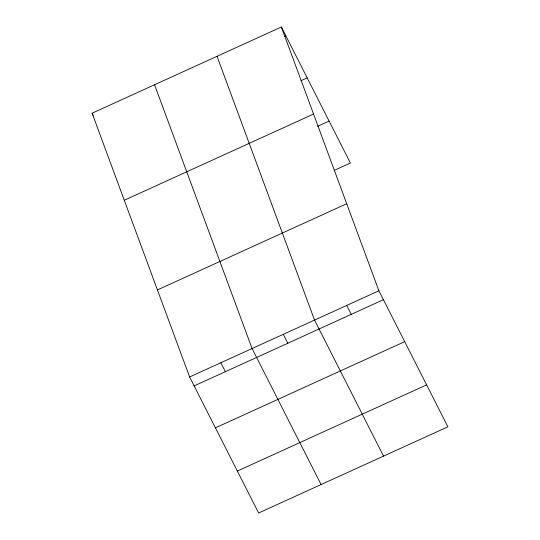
<?xml version="1.0" encoding="UTF-8"?>
<svg xmlns="http://www.w3.org/2000/svg" width="540" height="540" viewBox="0 0 540 540"><rect width="100%" height="100%" fill="white"/><g stroke="black" fill="none" stroke-linecap="round" stroke-linejoin="round"><path stroke-width="0.81" d="M281.374 27L378.884 290.783L447.896 426.803L258.626 513L189.614 376.974L92.104 113.198L281.374 27L350.386 163.026L334.294 170.35M284.371 36.626L285.903 35.924M301.057 80.663L307.186 77.868M124.281 200.246L313.551 114.048M317.615 126.313L329.103 121.082M157.437 289.926L346.707 203.735M189.614 376.974L378.884 290.783M194.144 385.904L383.413 299.707M215.419 427.842L404.696 341.651M237.344 471.056L426.613 384.865M346.707 305.438L351.236 314.361M383.542 456.111L314.537 320.085L217.026 56.309M283.304 334.307L287.834 343.238M321.084 484.556L252.072 348.53L154.561 84.753M220.847 362.752L225.376 371.682M92.104 113.198L93.238 115.425"/></g></svg>
